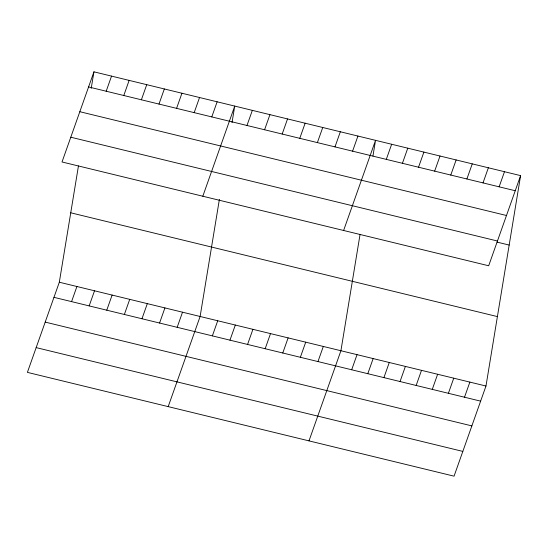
<?xml version="1.0" encoding="UTF-8"?>
<svg xmlns="http://www.w3.org/2000/svg" width="548" height="548" viewBox="0 0 548 548"><rect width="100%" height="100%" fill="white"/><g stroke="black" fill="none" stroke-linecap="round" stroke-linejoin="round"><path stroke-width="0.82" d="M520.6 175.627L488.679 265.773L62.02 161.975L93.941 71.829L520.6 175.627L485.98 386.025L454.059 476.171L27.4 372.373L59.321 282.227L78.46 165.9M91.221 88.358L93.941 71.829M219.392 199.356L200.123 316.477L168.195 406.623M232.016 122.615L234.736 106.086L202.815 196.232M360.057 234.407L340.918 350.734L308.997 440.88M372.948 156.043L375.538 140.336L343.61 230.482M106.189 91.221L111.539 76.11M123.786 95.51L129.136 80.392M141.384 99.791L146.741 84.673M71.569 301.619L76.919 286.508M158.989 104.072L164.338 88.954M89.166 305.9L94.523 290.789M176.586 108.353L181.936 93.235M106.771 310.182L112.121 295.071M194.184 112.635L199.541 97.517M124.369 314.463L129.718 299.352M211.788 116.916L217.138 101.798M141.966 318.751L147.323 303.633M159.571 323.032L164.921 307.914M246.984 125.478L252.34 110.367M177.168 327.314L182.518 312.196M264.581 129.76L269.938 114.648M282.186 134.041L287.536 118.93M212.371 335.876L217.72 320.758M299.783 138.322L305.133 123.211M229.968 340.157L235.318 325.039M317.381 142.603L322.738 127.492M247.566 344.439L252.923 329.327M334.986 146.885L340.335 131.773M265.17 348.72L270.52 333.609M352.583 151.173L357.933 136.055M282.768 353.001L288.118 337.89M300.366 357.282L305.716 342.171M386.299 159.372L391.656 144.261M317.963 361.564L323.32 346.452M402.417 163.297L407.774 148.179M418.535 167.215L423.892 152.104M351.686 369.77L357.036 354.652M434.653 171.134L440.01 156.022M367.804 373.688L373.154 358.577M450.778 175.059L456.128 159.948M383.922 377.613L389.272 362.495M466.896 178.977L472.246 163.866M400.04 381.531L405.39 366.42M483.014 182.902L488.364 167.784M416.158 385.456L421.508 370.338M499.132 186.82L504.482 171.709M432.276 389.375L437.626 374.263M448.394 393.3L453.744 378.182M464.512 397.218L469.862 382.107M88.584 86.94L515.25 190.745M79.816 111.703L506.482 215.501M70.788 137.212L497.447 241.017M497.091 242.12L509.174 245.059M70.747 212.795L497.406 316.593M59.321 282.227L485.98 386.025M53.971 297.338L480.63 401.143M45.203 322.101L471.862 425.899M36.168 347.61L462.827 451.408"/></g></svg>
